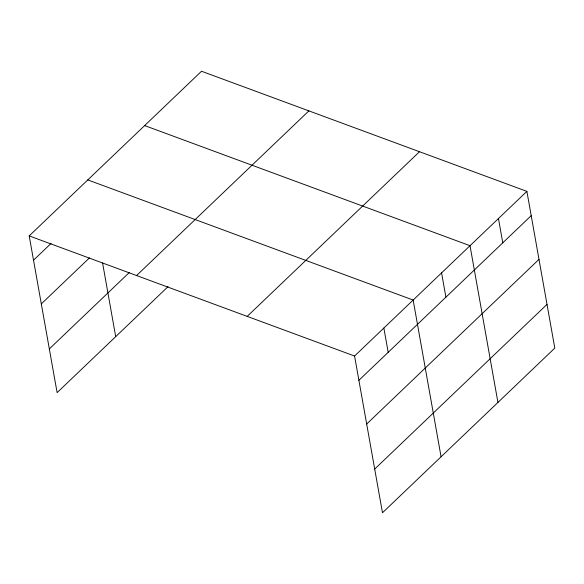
<?xml version="1.0" encoding="UTF-8"?>
<svg xmlns="http://www.w3.org/2000/svg" width="584" height="584" viewBox="0 0 584 584"><rect width="100%" height="100%" fill="white"/><g stroke="black" fill="none" stroke-linecap="round" stroke-linejoin="round"><path stroke-width="0.88" d="M168.046 286.635L57.115 392.63L29.2 235.899L201.517 71.241L526.885 191.369L554.8 348.101L382.484 512.759L354.568 356.028L526.885 191.369M33.529 260.194L51.1 243.397M41.311 303.899L89.483 257.865M49.333 348.925L129.246 272.567M136.568 275.546L308.885 110.88M247.193 316.389L419.509 151.723M358.89 380.315L531.206 215.657M366.679 424.021L538.995 259.362M374.694 469.054L547.018 304.388M144.649 125.582L470.018 245.703L497.933 402.434M87.79 179.916L413.151 300.045L441.073 456.776M29.2 235.899L354.568 356.028M498.451 218.533L502.773 242.827M441.584 272.874L445.913 297.161M383.856 328.04L388.185 352.327M102.572 262.924L115.705 336.647"/></g></svg>
